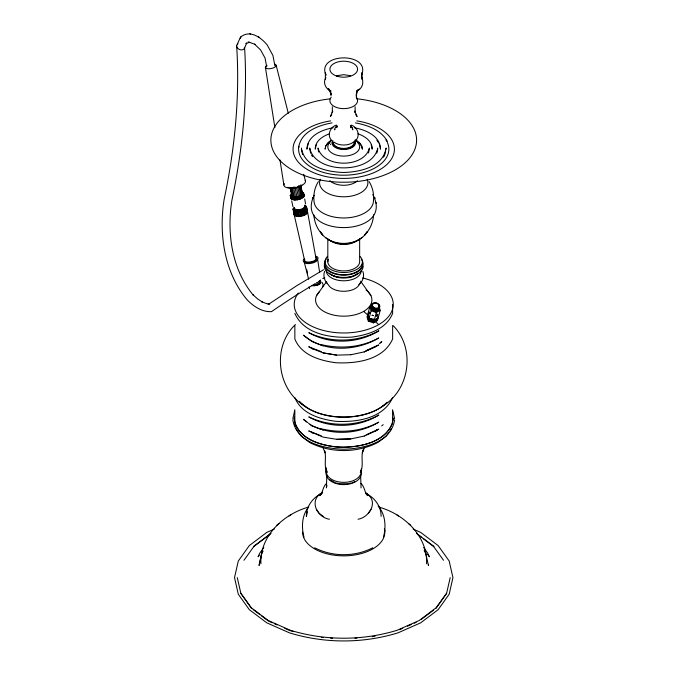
<?xml version="1.0" encoding="UTF-8"?>
<svg xmlns="http://www.w3.org/2000/svg" width="675" height="675" viewBox="0 0 675 675"><rect width="100%" height="100%" fill="white"/><g stroke="black" fill="none" stroke-linecap="round" stroke-linejoin="round"><path stroke-width="1.01" d="M356.468 95.842L356.687 92.585L356.24 94.517L357.927 90.104M381.088 516.409C381.341 506.385 374.448 497.315 365.555 493.307M291.71 200.897L292.933 206.643M305.556 203.901L304.687 198.939M326.81 476.415L326.396 487.873L326.987 485.283M426.549 563.819C427.891 536.819 405.228 515.312 381.046 507.718L379.443 507.094M336.884 125.651L336.724 127.668L336.968 126.622M373.663 214.793C373.089 222.362 370.069 229.601 364.669 235.001L367.082 231.635M323.148 352.907L336.673 355.118L350.814 354.721M321.241 435.839L308.711 430.937L323.198 437.138L336.648 439.315L350.789 438.919L364.247 436.075M325.156 148.568L325.063 149.15L325.789 145.792L327.881 142.746M330.564 144.661L330.657 144.079M334.783 129.254L334.69 129.836L335.087 127.921L336.597 125.871M450.191 577.623L446.563 593.528L435.932 608.352M298.612 148.028C300.35 131.954 318.246 125.331 332.058 122.867M308.188 143.648L306.939 149.15C307.252 135.844 321.958 129.701 333.222 127.744M325.78 77.515L325.367 79.346L325.367 72.52L325.991 75.263C315.731 52.085 371.731 52.085 361.471 75.263L362.104 72.52L362.104 79.346L361.471 76.604C364.205 82.114 362.779 88.754 356.459 91.184L357.446 90.593M316.229 144.897L315.259 149.15C315.014 141.109 322.726 136.122 329.493 133.793M314.196 195.244C292.621 238.984 396.411 237.997 372.727 194.493M324.599 271.392C322.937 275.662 324.422 280.564 327.468 283.804M292.832 418.728L294.562 411.126M368.55 152.989L369.427 148.028C364.23 168.218 323.232 168.218 318.035 148.028L318.035 149.15M377.755 148.028C372.44 174.479 315.031 174.479 309.707 148.028L310.635 153.217M376.827 153.217L377.755 149.15M384.843 154.575L385.661 150.955M307.437 511.76L306.382 516.409C306.121 506.385 313.014 497.315 321.907 493.307M325.966 471.108C324.413 489.113 363.049 489.113 361.496 471.108M360.939 469.876L360.349 472.449C364.146 465.37 360.517 457.287 363.032 449.947L362.374 452.832L364.525 447.449M393.247 418.728C389.838 440.952 362.686 446.816 343.735 447.314C324.776 446.816 297.624 440.952 294.216 418.728M394.63 419.85C391.129 442.699 363.218 448.732 343.735 449.238C324.245 448.732 296.333 442.699 292.832 419.85M383.451 537.14C386.328 526.804 385.467 514.392 378.152 506.048M312.365 198.467L312.593 197.488M355.126 106.76L355.143 112.725L354.755 111.021L357.109 116.539L355.725 114.607M360.585 282.715L360.298 283.483M378.886 306.29L380.202 310.298L378.186 317.815L374.296 320.06L369.098 318.296L367.782 314.288L369.799 306.771L371.36 305.876M368.339 321.114L368.592 320.178L367.284 316.162L367.031 317.107L368.339 321.114L373.537 322.878L377.426 320.633L377.679 319.688L373.79 321.933L373.537 322.878M368.719 319.705L368.972 318.769L367.664 314.752L367.411 315.698L368.719 319.705L373.916 321.469L377.806 319.224L378.059 318.279L374.169 320.524L373.916 321.469M369.098 318.296L371.107 310.778L369.799 306.771M374.296 320.06L376.312 312.542L380.202 310.298M325.73 77.684C322.726 82.898 325.654 88.94 331.012 91.184L328.151 89.032L330.193 90.982L328.632 88.805L331.223 94.517L330.784 92.585L330.995 95.842M296.013 199.311L296.139 199.918L294.013 199.901L290.942 198.669L290.233 195.497L291.195 193.911M291.802 194.653L291.76 195.843C294.857 197.885 300.535 196.813 302.392 193.531L300.78 185.659M290.739 197.961L290.874 196.56L290.942 198.669M307.074 209.824L307.142 211.925L303.919 214.178L304.045 214.793L300.653 215.73L295.903 215.662L294.207 214.658L293.001 209.031L293.971 207.444M293.515 209.478L293.583 211.579C297.464 214.144 304.577 212.802 306.897 208.685L305.927 206.778M294.401 208.761C297.506 210.803 303.176 209.731 305.032 206.44L305.159 207.056C303.303 210.347 297.633 211.418 294.528 209.377L294.452 207.571L294.368 208.811M293.38 210.878L293.642 210.094L294.207 214.658M294.275 213.165L294.013 213.95L294.73 214.625L297.16 215.274L303.919 214.178M290.233 195.497L290.436 196.206C294.325 198.771 301.43 197.421 303.75 193.312L301.86 191.599M302.248 197.868L303.016 196.602M295.135 197.463L295.38 198.695C298.468 198.442 302.678 197.699 304.003 194.535M290.815 198.053C294.697 200.618 301.809 199.268 304.13 195.151M300.24 199.032L303.995 196.552L303.556 192.603M293.001 209.031L293.203 209.739C297.093 212.296 304.197 210.954 306.526 206.837L304.627 205.124M302.628 210.718L302.754 211.326L304.712 210.423L306.771 208.069M304.391 213.241L306.037 211.368M293.954 213.427C297.844 216.017 304.957 214.658 307.277 210.532M297.017 215.713C300.679 216.253 305.783 215.342 307.53 211.756L306.323 206.128M322.726 286.9L323.148 284.614L322.194 282.538M391.567 428.541L389.964 430.996M269.806 304.028L266.355 303.548L261.63 301.657L262.313 301.987L257.496 298.848L252.813 294.595L253.167 295C231.711 269.207 226.673 232.639 231.905 200.289C242.452 150.171 247.793 98.71 244.586 47.503A4.126 3.071 23.8 0 1 239.414 49.486A4.126 3.071 23.8 0 1 237.271 44.348L240.41 37.218C249.733 29.312 260.778 37.277 267.131 44.845L272.936 55.493L274.86 65.703M240.3 38.467L241.093 36.678M244.409 48.288L246.653 43.2M262.086 551.998L259.04 565.464L261.925 552.808L263.14 551.129M366.989 232.208C357.32 247.118 330.142 247.118 320.473 232.208M326.303 467.708C322.203 486.624 363.268 487.409 361.496 468.863M446.605 593.249L436.278 607.677L419.293 620.452L397.305 630.222C362.551 640.87 324.911 640.87 290.157 630.222L268.169 620.452L251.184 607.677L240.857 593.249M243.962 560.258L254.281 545.873L271.08 533.233M392.58 397.651C383.24 418.711 356.468 422.398 335.956 421.335C320.093 419.259 301.312 413.834 294.806 397.558M321.266 351.633L308.728 346.731L311.799 348.502L323.232 352.907L336.673 355.118M318.398 181.6C314.795 187.186 313.284 194.223 314.01 200.812A29.725 17.162 0 0 0 343.735 217.966A29.725 17.162 0 0 0 373.452 200.812C374.178 194.223 372.668 187.186 369.073 181.6M316.516 295.692L326.641 281.517M331.737 114.607L330.353 116.539L332.707 111.021L332.319 112.725L332.336 106.76M358.307 89.53L357.269 90.982L359.319 89.032M325.696 146.357L327.561 143.758M328.708 143.454L330.64 140.948M355.691 140.56C360.728 135.633 357.497 126.917 351.093 125.086M383.425 157.165L384.632 155.478M358.872 284.732L360.619 282.293M359.994 283.804C363.04 280.564 364.534 275.662 362.863 271.392M263.815 547.509L259.765 553.163L258.069 556.799L259.251 555.154M308.745 506.841C301.86 515.076 301.269 527.133 304.012 537.14M388.733 432.709L386.016 436.396L378 442.395C356.932 453.263 330.539 453.263 309.471 442.395L301.185 436.126L295.895 428.541M368.272 513.304L371.098 509.355M254.104 546.202L253.564 546.716L270.11 534.271M375.697 346.731L364.179 351.894L378.759 344.967L366.221 350.578M377.182 429.629L375.612 430.962L378.734 429.165L366.196 434.776M308.028 507.094L306.425 507.718C282.243 515.312 259.571 536.819 260.913 563.819M302.56 195.995L299.987 197.8L299.86 197.184M305.328 209.528L303.893 210.786L303.767 210.17M295.372 324.557C271.485 347.321 277.104 390.437 305.75 406.679M361.969 237.473C352.156 245.903 335.872 245.97 325.882 237.811M326.565 483.359C322.734 486.574 323.165 492.067 319.874 495.653L322.338 492.218L319.629 495.053L321.84 493.391M380.227 342.9L381.738 341.643M379.468 343.583L381.738 341.685M381.696 425.908L383.198 424.651M246.552 43.09L245.877 43.63L249.64 42.221M237.271 44.348L237.938 43.824M335.897 127.229L337.34 126.149M328.261 142.408L331.096 140.265M359.201 239.262C350.646 246.257 336.817 246.257 328.261 239.262M381.712 406.679C409.759 390.707 415.893 348.933 393.323 325.797M322.675 492.413C308.273 499.399 316.609 517.396 329.434 519.227M421.428 619.262L433.51 610.175M276.716 525.285L279.113 523.488M289.01 516.029L290.967 514.569M304.644 214.473L305.522 213.857M364.23 436.042L375.688 430.928M315.149 283.694C300.299 292.528 285.685 301.809 271.502 311.648C261.976 312.137 253.344 306.332 247.033 299.683C224.168 272.396 218.616 233.643 224.151 199.294C234.782 148.947 240.013 97.242 236.647 45.807M367.782 314.288L370.119 312.938M323.637 269.722L296.873 285.618L268.076 304.577L268.869 304.18M336.369 125.086C329.965 126.917 326.734 135.633 331.771 140.56M352.156 482.752L354.772 481.596M274.303 529.082L266.794 532.406L249.311 545.586L238.292 561.018L234.52 577.623L238.292 594.228L249.311 609.66L266.794 622.839L289.474 632.855C324.667 643.638 362.796 643.638 397.997 632.855L420.668 622.839L438.151 609.66L449.179 594.228L452.942 577.623L449.179 561.018L438.151 545.586L420.668 532.406L413.159 529.082M372.802 547.779C354.932 556.985 332.53 556.985 314.66 547.779M399.836 629.581L402.713 628.307M407.506 626.181L411.337 624.485M414.214 623.211L416.137 622.358M320.186 494.066L320.971 493.729M358.037 519.227C369.512 517.506 379.645 500.622 365.555 492.986M350.789 438.919L336.648 439.315M295.507 199.311L295.633 199.927L298.932 199.471L300.78 198.804L300.653 198.188M301.447 211.773L303.294 211.106L303.041 209.874M298.274 212.836L298.654 214.684L302.155 214.118L303.801 213.57L303.421 211.722M336.808 75.743L343.735 74.68L350.654 75.743M349.11 483.486L351.143 482.996M372.271 636.753L375.233 636.044M300.426 213.916L301.826 213.612L302.206 215.46M350.814 354.763L364.272 351.877M348.089 483.73L339.373 483.73M354.957 638.229L356.999 638.077M290.486 196.729L292.385 198.442L295.886 198.695L295.76 198.079M293.456 210.963L296.536 212.203L298.654 212.22L298.527 211.604M321.283 637.377L323.325 637.538M330.463 638.077L332.505 638.229M323.232 345.912L311.774 341.457L303.463 335.205C324.135 352.806 356.273 351.413 378.776 337.947C361.344 347.558 340.47 349.118 321.283 344.613M311.698 425.621L311.774 425.672C332.843 435.696 358.838 434.312 378.751 422.145C361.319 431.755 340.445 433.316 321.258 428.819M292.655 198.155L294.595 198.669L294.469 198.062M295.422 211.68L297.363 212.203L297.236 211.587M296.764 214.481L297.869 214.667L297.743 214.051M355.413 122.867C367.613 125.128 380.928 129.811 387.315 141.286M354.24 127.744C365.504 129.701 380.211 135.844 380.531 149.15L379.274 143.648M336.319 482.996L338.352 483.486M291.49 631.091L293.465 631.564M371.107 310.778L376.312 312.542M368.972 318.769L374.169 320.524M368.592 320.178L373.79 321.933M249.75 33.75L250.543 34.037M258.432 36.847L258.998 37.049M248.147 41.867L255.099 44.348M308.391 423.132L311.774 425.672L323.207 430.118M313.166 349.034L311.799 348.46M313.141 433.24L311.774 432.658M292.899 199.387L294.848 199.901L294.722 199.285M366.491 493.729L367.276 494.066M323.511 516.603L319.191 513.304L316.364 509.355M357.969 133.793C364.736 136.122 372.448 141.109 372.203 149.15L371.233 144.897M335.306 482.752L329.805 479.697M268.456 621.084L272.287 622.78M274.202 623.633L277.079 624.907M284.749 628.307L290.503 630.855M416.382 533.233L433.181 545.873L443.5 560.258M311.749 425.663L310.112 424.415M396.495 514.569L398.452 516.029M408.358 523.488L410.746 525.285M356.366 140.265L359.201 142.408M355.219 139.75L358.754 143.454M303.438 419.411L307.614 422.55M365.622 493.391L367.833 495.053L365.74 492.986M417.352 534.271L421.487 537.376M423.141 538.625L433.898 546.716L433.358 546.202M253.15 609.567L259.588 614.419M261.2 615.625L267.646 620.477M303.463 419.377L306.788 421.9M319.334 291.769A28.173 16.268 0 0 0 326.582 312.803A28.173 16.268 0 0 0 363.656 311.403L368.179 315.36M375.722 321.967L378.743 324.608M360.897 483.359C364.728 486.574 364.298 492.067 367.588 495.653L365.614 492.902M350.865 125.871L352.375 127.921L352.772 129.836L352.679 129.254M303.159 193.244L304.256 195.767M303.286 193.86L303.936 194.442M303.413 194.476L304.054 195.058M306.703 207.976L306.053 207.394L306.433 209.242M306.56 209.849L307.201 210.44M306.686 210.465L307.53 211.756M295.405 213.68L295.92 214.144L295.802 213.528M295.658 214.912L296.173 215.376M254.534 44.145L260.558 49.866L265.056 58.067L266.726 66.943M327.409 283.821L326.886 282.715M376.827 140.24L378.658 142.796M351.565 127.229L352.468 128.486M359.581 142.746L361.673 145.792L362.399 149.15L361.766 146.357L359.902 143.758M311.437 155.022L312.567 156.6M320.38 231.635L322.793 235.001C317.402 229.601 314.373 222.362 313.808 214.793M423.647 547.509L427.705 553.163L429.393 556.799L427.621 554.327M424.178 550.319L425.528 552.386L428.423 565.464L428.414 565.042M424.33 551.129L425.537 552.808M251.539 608.352L240.899 593.528L237.271 577.623M360.61 281.213L370.946 295.692M294.832 313.36C304.172 334.429 330.936 338.175 351.464 337.154C367.31 335.104 386.108 329.712 392.605 313.445L392.605 304.509M309.563 288.596L308.948 286.909M322.937 447.449L325.097 452.832L324.658 450.908M376.878 313.808L378.186 317.815M302.392 193.531L300.62 185.093M305.159 207.056L304.872 205.883L304.999 206.499M304.13 261.638L308.627 279.214M276.202 65.45L288.293 113.265M303.725 174.31L305.522 181.432M356.569 97.09L356.206 95.538L356.645 97.47M374.878 197.488L375.098 198.467M375.975 202.306L376.203 203.318M350.494 126.622L350.738 127.668L350.578 125.651M392.901 411.126L394.63 418.728M318.254 150.112L318.693 152.027M301.387 148.028C304.298 167.037 327.518 172.049 343.735 172.471C359.944 172.049 383.164 167.037 386.075 148.028L386.075 149.15M301.387 149.15L302.628 154.575M384.379 528.947L384.851 530.997M294.14 214.566L304.56 260.204M306.644 269.333L307.572 273.392M326.523 469.876L327.113 472.449C323.426 465.691 326.759 457.979 324.641 450.934M303.497 194.088L303.742 195.32M303.868 195.936L303.995 196.552M306.264 207.622L306.517 208.853M306.636 209.469L307.015 211.309M307.142 211.925L307.268 212.541M302.788 194.889L303.041 196.121M303.168 196.737L303.294 197.353M305.556 208.423L305.809 209.655M305.935 210.271L306.315 212.11M306.442 212.726L306.568 213.342M300.367 185.296L302.181 194.155M302.687 196.611L302.813 197.227M304.822 207.065L304.948 207.681M305.707 211.376L305.834 211.992M301.312 190.527L301.717 192.502M299.81 185.937L301.624 194.797M301.691 195.666L301.944 196.889M302.122 197.252L302.198 198.121M304.265 207.706L304.391 208.322M304.459 209.191L304.712 210.423M304.838 211.039L305.218 212.887M305.345 213.494L305.463 214.11M298.73 185.566L300.746 195.404M300.999 196.636L301.118 197.252M301.244 197.868L301.371 198.484M303.387 208.322L303.514 208.938M300.274 196.349L300.527 197.572M297.802 187.093L299.607 195.953M302.257 208.87L302.383 209.486M303.387 214.405L303.514 215.021M298.628 196.898L298.882 198.129L297.127 198.509L296.873 197.277M299.008 198.745L299.135 199.353L297.38 199.741L297.253 199.125M301.396 210.431L301.649 211.655L299.894 212.043L299.649 210.811M301.776 212.271L302.155 214.118M302.282 214.734L302.408 215.35M296.485 187.54L298.299 196.391M298.806 198.855L298.932 199.471M300.94 209.309L301.067 209.925M294.891 186.857L296.899 196.695M297.152 197.927L297.278 198.543M297.405 199.159L297.532 199.775M299.54 209.613L299.666 210.229M299.919 211.461L300.046 212.077L298.156 212.228L297.903 210.997M300.679 215.148L300.805 215.764M300.021 212.65L300.4 214.498M300.527 215.114L300.653 215.73M293.49 187.009L295.507 196.847M298.148 209.765L298.274 210.381M299.033 214.068L299.16 214.684M298.78 215.3L298.907 215.916M292.402 187.971L294.216 196.83M296.857 209.748L296.983 210.355M293.515 197.438L293.768 198.669M293.887 199.285L294.013 199.901M296.283 210.971L296.536 212.203M296.663 212.819L297.034 214.658M297.16 215.274L297.287 215.89M291.296 187.785L293.11 196.644M293.363 197.876L293.49 198.492M295.751 209.562L295.878 210.178M296.131 211.402L296.257 212.018M290.663 188.435L292.275 196.307M294.916 209.225L295.043 209.841M290.393 187.768L291.203 191.7M292.132 197.21L292.385 198.442M292.511 199.057L292.638 199.673M294.899 210.743L295.152 211.975M295.279 212.583L295.658 214.431M295.785 215.047L295.903 215.662M290.149 187.971L291.76 195.843M294.241 208.195L294.528 209.377M291.085 196.788L291.33 198.02M291.457 198.636L291.583 199.252M293.853 210.322L294.106 211.553M294.224 212.161L294.604 214.009M294.73 214.625L294.857 215.241M307.657 212.372L316.17 259.377M265.385 67.196L274.885 127.626M279.965 159.924L283.888 184.933M319.629 272.346L317.647 259.453A6.877 2.81 -11.6 0 1 309.884 263.537A6.877 2.81 -11.6 0 1 304.391 260.862M360.661 476.415L361.066 487.873M392.631 325.561L392.631 338.993C383.299 360.062 356.527 363.791 335.998 362.745C320.144 360.686 301.354 355.269 294.857 338.993L294.857 325.561M392.605 409.759L392.605 423.191C383.273 444.268 356.501 447.989 335.973 446.951C320.119 444.884 301.328 439.476 294.832 423.191L294.832 409.759M359.648 238.908L359.648 261.714A15.922 9.188 0 0 1 341.651 270.827A15.922 9.188 0 0 1 328.354 259.335M327.814 238.908L327.814 261.714M386.615 402.722A49.511 28.586 0 0 1 342.301 417.007A49.511 28.586 0 0 1 299.489 401.271M295.515 426.347A49.511 28.586 0 0 1 294.882 424.516M294.216 419.85A49.511 28.586 0 0 1 294.452 417.057M393.145 417.994A49.511 28.586 0 0 1 393.247 419.85M387.214 402.233A49.52 28.586 0 0 1 344.984 417.184A49.52 28.586 0 0 1 301.447 403.532M384.691 530.052A41.116 23.743 0 0 1 345.524 555.837A41.116 23.743 0 0 1 302.611 532.119M362.677 277.982A49.511 28.586 0 0 1 389.382 315.461A49.511 28.586 0 0 1 324.337 330.691A49.511 28.586 0 0 1 298.266 293.068M322.793 278.488A49.511 28.586 0 0 1 324.785 277.982M366.086 289.997A28.173 16.268 0 0 1 363.656 311.403M379.063 307.851A4.134 2.919 15 0 1 374.524 310.93A3.442 2.43 15 0 1 371.723 308.711M371.647 306.087A4.134 2.919 15 0 0 374.524 310.93A3.442 2.43 15 0 0 377.899 310.179M379.19 307.387A4.134 2.919 15 0 1 374.136 310.306A4.134 2.919 15 0 1 372.431 305.092M377.477 310.146A3.442 2.43 15 0 1 376.768 310.441M378.506 308.543A3.442 2.43 15 0 1 378.371 309.167M379.688 306.762A4.134 2.919 15 0 1 374.009 308.703A4.134 2.919 15 0 1 372.802 303.683M373.655 303.328A4.134 2.919 15 0 1 376.751 303.472M379.181 305.201A4.134 2.919 15 0 1 379.569 305.977M378.397 308.306A3.442 2.43 15 0 1 374.152 308.745A3.442 2.43 15 0 1 372.254 305.556M377.603 309.673A3.442 2.43 15 0 1 371.967 307.766M377.013 309.496A3.442 2.43 15 0 1 375.317 309.589M372.946 308.526A3.442 2.43 15 0 1 372.094 307.302M379.316 306.914A4.134 2.919 15 0 1 375.308 310.087A4.134 2.919 15 0 1 371.469 305.8M371.891 305.142A4.134 2.919 15 0 1 372.558 304.619M373.68 319.022A3.442 2.43 15 0 1 372.802 318.988M371.925 318.777A3.442 2.43 15 0 1 371.115 318.414M374.701 308.441A3.442 2.43 15 0 1 372.676 306.998M379.055 305.674A4.134 2.919 15 0 1 375.435 309.614A4.134 2.919 15 0 1 372.018 304.678M373.3 320.431A3.442 2.43 15 0 1 371.554 320.186M376.262 315.875A3.442 2.43 15 0 1 376.363 316.533M361.648 259.681A19.389 11.197 0 0 1 343.094 275.147A19.389 11.197 0 0 1 326.346 259.006M357.522 180.697A15.922 9.188 0 0 1 329.948 180.697M358.121 273.248A16.613 9.593 0 0 1 329.341 273.248M367.082 179.229A24.173 13.956 0 0 1 343.735 196.796A24.173 13.956 0 0 1 320.38 179.229M359.395 284.352A16.217 9.366 0 0 1 343.735 291.296A16.217 9.366 0 0 1 328.067 284.352M361.209 270.7A17.482 10.091 0 0 1 343.735 280.792A17.482 10.091 0 0 1 326.253 270.7M363.116 266.212A19.389 11.197 0 0 1 341.204 277.307A19.389 11.197 0 0 1 325.004 263.309M357.775 273.139A16.217 9.366 0 0 1 352.738 276.244M351.844 276.564A16.217 9.366 0 0 1 347.929 277.501M339.533 277.501A16.217 9.366 0 0 1 335.618 276.564M334.724 276.244A16.217 9.366 0 0 1 332.26 275.079M359.918 256.323A18.698 10.792 0 0 1 343.735 272.506A18.698 10.792 0 0 1 327.544 256.323M362.424 263.959A18.698 10.792 0 0 1 341.288 274.666A18.698 10.792 0 0 1 325.671 261.166M354.485 140.822A11.129 6.429 0 0 1 343.735 148.913A11.129 6.429 0 0 1 332.977 140.822M355.126 140.948A11.796 6.809 0 0 1 343.735 149.521A11.796 6.809 0 0 1 332.336 140.948M356.4 98.736A72.866 42.069 0 0 1 404.798 163.114A72.866 42.069 0 0 1 283.247 163.628A72.866 42.069 0 0 1 330.016 98.854M356.847 120.892A50.667 29.253 0 0 1 385.239 165.932A50.667 29.253 0 0 1 302.223 165.932A50.667 29.253 0 0 1 330.615 120.892M354.147 142.408A10.42 6.016 0 0 1 343.735 148.424A10.42 6.016 0 0 1 333.315 142.408M387.315 142.408A45.115 26.047 0 0 1 349.625 174.977A45.115 26.047 0 0 1 298.612 149.15M298.645 148.179A45.115 26.047 0 0 1 298.898 146.239M385.965 139.978A45.115 26.047 0 0 1 386.91 141.598M353.945 141.623A11.796 6.809 0 0 1 334.066 142.121M357.522 142.307A15.922 9.188 0 0 1 343.735 156.094A15.922 9.188 0 0 1 329.948 142.307M356.282 97.259A13.846 7.999 0 0 1 343.735 108.633A13.846 7.999 0 0 1 331.18 97.259M320.465 281.948A5.155 2.109 -11.6 0 1 318.001 284.757A5.155 2.109 -11.6 0 1 311.892 285.407M320.541 280.631A5.501 2.244 -11.6 0 1 313.799 284.521M315.748 257.74A6.877 2.81 -11.6 0 1 316.803 258.162M315.984 256.23A7.568 3.088 -11.6 0 1 316.246 260.423A7.568 3.088 -11.6 0 1 306.264 262.592A7.568 3.088 -11.6 0 1 304.256 258.778M320.448 279.965A5.501 2.244 -11.6 0 1 316.347 282.833M320.271 281.391A5.501 2.244 -11.6 0 1 318.76 284.588A5.501 2.244 -11.6 0 1 311.656 285.55M319.874 280.648A5.889 2.405 -11.6 0 1 318.938 281.306M315.942 257.167A6.176 2.523 -11.6 0 1 311.327 261.748A6.176 2.523 -11.6 0 1 304.796 259.597M301.911 185.001A8.252 3.367 -11.6 0 1 290.782 188.055M289.119 187.777A8.252 3.367 -11.6 0 1 287.862 187.27M274.683 64.074A5.501 2.244 -11.6 0 1 274.548 67.331A5.501 2.244 -11.6 0 1 266.903 68.572A5.501 2.244 -11.6 0 1 267.038 65.315M305.201 180.301A11.002 4.489 -11.6 0 1 294.519 187.785A11.002 4.489 -11.6 0 1 284.31 183.684M306.804 211.081A6.877 2.81 -11.6 0 1 301.666 216.177A6.877 2.81 -11.6 0 1 294.393 213.781M369.242 312.331C369.495 314.752 369.866 310.863 369.242 312.331M372.136 315.225L373.267 315.613L372.136 315.225M376.76 315.461L377.73 314.702L376.76 315.461M378.759 330.902C357.961 343.642 330.117 344.765 308.787 332.699C330.657 343.119 357.438 342.411 378.759 330.902M378.734 415.108C357.936 427.84 330.092 428.971 308.762 416.905C330.632 427.317 357.413 426.608 378.734 415.108M372.836 307.403A4.134 2.919 15 0 0 379.662 307.041A4.134 2.919 15 0 0 374.768 302.704A4.134 2.919 15 0 0 372.836 307.403M373.326 307.117A3.442 2.43 15 0 0 379.004 306.821A3.442 2.43 15 0 0 374.937 303.21A3.442 2.43 15 0 0 373.326 307.117M336.808 76.123A13.846 7.999 0 0 0 357.581 69.196A13.846 7.999 0 0 0 336.808 62.269A13.846 7.999 0 0 0 336.808 76.123"/></g></svg>
